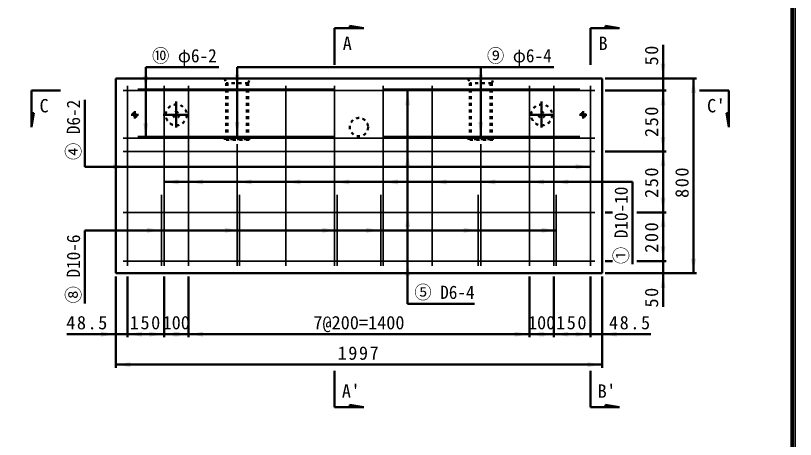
# Model space of a CAD drawing. Units: millimetres, scale not verified. Extents: x 100 to 4105, y 100 to 2870.
# Drawn here: x 2824 to 4105, y 843 to 1539 of the extents above; entities that cross this region are included whole.
import ezdxf
from ezdxf.enums import TextEntityAlignment as Align

# ---------------------------------------------------------------- set-up
doc = ezdxf.new("R2010")
doc.units = ezdxf.units.MM
doc.header["$LTSCALE"] = 5
doc.linetypes.add('USER2', pattern=[13.4, 10, -1.2, 1, -1.2])
doc.linetypes.add('USER3', pattern=[2.2, 1, -1.2])
doc.layers.add('V-nasSTD', color=7, linetype='Continuous', lineweight=50)
doc.styles.add('ＭＳ ゴシック', font='')
doc.styles.get('ＭＳ ゴシック').set_extended_font_data('MS Gothic')

msp = doc.modelspace()

# ---------------------------------------------------------------- hatches: boundary and pattern name
at = {"layer": 'V-nasSTD'}
for points in [[(3887.675, 1460.187), (3891.675, 1460.187), (3887.675, 1436.187), (3883.675, 1460.187)], [(3038.275, 1440.187), (3042.275, 1440.187), (3038.275, 1416.187), (3034.275, 1440.187)], [(3188.275, 1442.587), (3192.275, 1442.587), (3188.275, 1418.587), (3184.275, 1442.587)], [(3588.275, 1442.587), (3592.275, 1442.587), (3588.275, 1418.587), (3584.275, 1442.587)], [(3937.675, 1412.187), (3941.675, 1412.187), (3937.675, 1436.187), (3933.675, 1412.187)], [(3468.275, 1392.187), (3472.275, 1392.187), (3468.275, 1416.187), (3464.275, 1392.187)], [(3887.675, 1392.187), (3891.675, 1392.187), (3887.675, 1416.187), (3883.675, 1392.187)], [(3038.275, 1362.187), (3042.275, 1362.187), (3038.275, 1338.187), (3034.275, 1362.187)], [(3188.275, 1364.587), (3192.275, 1364.587), (3188.275, 1340.587), (3184.275, 1364.587)], [(3588.275, 1364.587), (3592.275, 1364.587), (3588.275, 1340.587), (3584.275, 1364.587)], [(3887.675, 1340.187), (3891.675, 1340.187), (3887.675, 1316.187), (3883.675, 1340.187)], [(3468.275, 1292.187), (3472.275, 1292.187), (3468.275, 1316.187), (3464.275, 1292.187)], [(3887.675, 1292.187), (3891.675, 1292.187), (3887.675, 1316.187), (3883.675, 1292.187)], [(2984.275, 1291.187), (2984.275, 1287.187), (3008.275, 1291.187), (2984.275, 1295.187)], [(3744.275, 1291.187), (3744.275, 1287.187), (3768.275, 1291.187), (3744.275, 1295.187)], [(3092.275, 1266.187), (3092.275, 1262.187), (3068.275, 1266.187), (3092.275, 1270.187)], [(3132.275, 1266.187), (3132.275, 1262.187), (3108.275, 1266.187), (3132.275, 1270.187)], [(3212.275, 1266.187), (3212.275, 1262.187), (3188.275, 1266.187), (3212.275, 1270.187)], [(3292.275, 1266.187), (3292.275, 1262.187), (3268.275, 1266.187), (3292.275, 1270.187)], [(3372.275, 1266.187), (3372.275, 1262.187), (3348.275, 1266.187), (3372.275, 1270.187)], [(3452.275, 1266.187), (3452.275, 1262.187), (3428.275, 1266.187), (3452.275, 1270.187)], [(3532.275, 1266.187), (3532.275, 1262.187), (3508.275, 1266.187), (3532.275, 1270.187)], [(3612.275, 1266.187), (3612.275, 1262.187), (3588.275, 1266.187), (3612.275, 1270.187)], [(3692.275, 1266.187), (3692.275, 1262.187), (3668.275, 1266.187), (3692.275, 1270.187)], [(3732.275, 1266.187), (3732.275, 1262.187), (3708.275, 1266.187), (3732.275, 1270.187)], [(3887.675, 1240.187), (3891.675, 1240.187), (3887.675, 1216.187), (3883.675, 1240.187)], [(3468.275, 1192.187), (3472.275, 1192.187), (3468.275, 1216.187), (3464.275, 1192.187)], [(3887.675, 1192.187), (3891.675, 1192.187), (3887.675, 1216.187), (3883.675, 1192.187)], [(3040.275, 1186.702), (3040.275, 1182.702), (3064.275, 1186.702), (3040.275, 1190.702)], [(3168.275, 1186.702), (3168.275, 1182.702), (3192.275, 1186.702), (3168.275, 1190.702)], [(3328.275, 1186.702), (3328.275, 1182.702), (3352.275, 1186.702), (3328.275, 1190.702)], [(3400.275, 1186.702), (3400.275, 1182.702), (3424.275, 1186.702), (3400.275, 1190.702)], [(3560.275, 1186.702), (3560.275, 1182.702), (3584.275, 1186.702), (3560.275, 1190.702)], [(3688.275, 1186.702), (3688.275, 1182.702), (3712.275, 1186.702), (3688.275, 1190.702)], [(3887.675, 1160.187), (3891.675, 1160.187), (3887.675, 1136.187), (3883.675, 1160.187)], [(3937.675, 1140.187), (3941.675, 1140.187), (3937.675, 1116.187), (3933.675, 1140.187)], [(3468.275, 1112.187), (3472.275, 1112.187), (3468.275, 1136.187), (3464.275, 1112.187)], [(3887.675, 1092.187), (3891.675, 1092.187), (3887.675, 1116.187), (3883.675, 1092.187)], [(2964.875, 1016.187), (2964.875, 1012.187), (2988.875, 1016.187), (2964.875, 1020.187)], [(3032.275, 1016.187), (3032.275, 1012.187), (3008.275, 1016.187), (3032.275, 1020.187)], [(3044.275, 1016.187), (3044.275, 1012.187), (3068.275, 1016.187), (3044.275, 1020.187)], [(3092.275, 1016.187), (3092.275, 1012.187), (3068.275, 1016.187), (3092.275, 1020.187)], [(3084.275, 1016.187), (3084.275, 1012.187), (3108.275, 1016.187), (3084.275, 1020.187)], [(3132.275, 1016.187), (3132.275, 1012.187), (3108.275, 1016.187), (3132.275, 1020.187)], [(3644.275, 1016.187), (3644.275, 1012.187), (3668.275, 1016.187), (3644.275, 1020.187)], [(3692.275, 1016.187), (3692.275, 1012.187), (3668.275, 1016.187), (3692.275, 1020.187)], [(3684.275, 1016.187), (3684.275, 1012.187), (3708.275, 1016.187), (3684.275, 1020.187)], [(3732.275, 1016.187), (3732.275, 1012.187), (3708.275, 1016.187), (3732.275, 1020.187)], [(3744.275, 1016.187), (3744.275, 1012.187), (3768.275, 1016.187), (3744.275, 1020.187)], [(3811.675, 1016.187), (3811.675, 1012.187), (3787.675, 1016.187), (3811.675, 1020.187)], [(3012.875, 966.187), (3012.875, 962.187), (2988.875, 966.187), (3012.875, 970.187)], [(3763.675, 966.187), (3763.675, 962.187), (3787.675, 966.187), (3763.675, 970.187)]]:
    msp.add_hatch(color=256, dxfattribs=at).paths.add_polyline_path(points)

# ---------------------------------------------------------------- linework, layer by layer
at = {"layer": 'V-nasSTD', "lineweight": 100}
msp.add_line((4100, 105), (4100, 2865), dxfattribs=at)
at = {"layer": 'V-nasSTD'}
for p, q in [((3348.275, 1458.587), (3348.275, 1518.587)), ((3373.275, 1518.587), (3348.275, 1518.587)), ((3373.275, 1518.587), (3373.275, 1522.427)), ((3373.275, 1522.427), (3396.315, 1518.587)), ((3373.275, 1518.587), (3396.315, 1518.587)), ((3768.275, 1458.587), (3768.275, 1518.587)), ((3793.275, 1518.587), (3768.275, 1518.587)), ((3793.275, 1518.587), (3793.275, 1522.427)), ((3793.275, 1522.427), (3816.315, 1518.587)), ((3793.275, 1518.587), (3816.315, 1518.587)), ((3887.675, 1436.187), (3887.675, 1491.187)), ((3038.275, 1454.587), (3038.275, 1338.187)), ((3038.275, 1454.587), (3158.275, 1454.587)), ((3188.275, 1454.587), (3188.275, 1340.587)), ((3188.275, 1454.587), (3708.275, 1454.587)), ((3588.275, 1454.587), (3588.275, 1340.587)), ((2988.875, 1436.187), (2988.875, 1116.187)), ((3787.675, 1436.187), (2988.875, 1436.187)), ((3787.675, 1116.187), (3787.675, 1436.187)), ((3792.675, 1436.187), (3942.675, 1436.187)), ((3887.675, 1436.187), (3887.675, 1416.187)), ((3937.675, 1436.187), (3937.675, 1116.187)), ((2850.427, 1379.227), (2850.427, 1416.187)), ((2898.467, 1416.187), (2850.427, 1416.187)), ((3468.275, 1066.187), (3468.275, 1416.187)), ((3792.675, 1416.187), (3892.675, 1416.187)), ((3887.675, 1416.187), (3887.675, 1316.187)), ((3947.675, 1416.187), (3995.715, 1416.187)), ((3995.715, 1379.227), (3995.715, 1416.187)), ((2938.275, 1291.187), (2938.275, 1401.187)), ((2850.427, 1379.227), (2854.267, 1379.227)), ((2854.267, 1379.227), (2850.427, 1356.187)), ((2850.427, 1379.227), (2850.427, 1356.187)), ((3995.715, 1379.227), (3991.875, 1379.227)), ((3991.875, 1379.227), (3995.715, 1356.187)), ((3995.715, 1379.227), (3995.715, 1356.187)), ((3792.675, 1316.187), (3892.675, 1316.187)), ((3887.675, 1316.187), (3887.675, 1216.187)), ((3768.275, 1291.187), (2938.275, 1291.187)), ((3837.675, 1266.187), (3068.275, 1266.187)), ((3837.675, 1134.108), (3837.675, 1266.187)), ((3837.675, 1131.187), (3837.675, 1266.187)), ((3792.675, 1216.187), (3804.675, 1216.187)), ((3844.675, 1216.187), (3892.675, 1216.187)), ((3887.675, 1216.187), (3887.675, 1136.187)), ((3712.275, 1186.702), (2938.275, 1186.702)), ((2938.275, 1066.702), (2938.275, 1186.702)), ((3792.675, 1136.187), (3804.675, 1136.187)), ((3844.675, 1136.187), (3892.675, 1136.187)), ((3887.675, 1116.187), (3887.675, 1136.187)), ((2988.875, 1116.187), (3787.675, 1116.187)), ((3792.675, 1116.187), (3942.675, 1116.187)), ((3887.675, 1116.187), (3887.675, 1061.187)), ((2988.875, 1111.187), (2988.875, 961.187)), ((3008.275, 1111.187), (3008.275, 1011.187)), ((3068.275, 1111.187), (3068.275, 1011.187)), ((3108.275, 1111.187), (3108.275, 1011.187)), ((3668.275, 1111.187), (3668.275, 1011.187)), ((3708.275, 1111.187), (3708.275, 1011.187)), ((3768.275, 1111.187), (3768.275, 1011.187)), ((3787.675, 1111.187), (3787.675, 961.187)), ((3468.275, 1066.187), (3578.275, 1066.187)), ((2908.875, 1016.187), (2988.875, 1016.187)), ((2988.875, 1016.187), (3008.275, 1016.187)), ((3008.275, 1016.187), (3068.275, 1016.187)), ((3068.275, 1016.187), (3108.275, 1016.187)), ((3108.275, 1016.187), (3668.275, 1016.187)), ((3708.275, 1016.187), (3668.275, 1016.187)), ((3768.275, 1016.187), (3708.275, 1016.187)), ((3787.675, 1016.187), (3768.275, 1016.187)), ((3867.675, 1016.187), (3787.675, 1016.187)), ((2988.875, 966.187), (3787.675, 966.187)), ((3348.275, 956.187), (3348.275, 896.187)), ((3768.275, 956.187), (3768.275, 896.187)), ((3373.275, 896.187), (3373.275, 900.027)), ((3373.275, 900.027), (3396.315, 896.187)), ((3793.275, 896.187), (3793.275, 900.027)), ((3793.275, 900.027), (3816.315, 896.187)), ((3373.275, 896.187), (3348.275, 896.187)), ((3373.275, 896.187), (3396.315, 896.187)), ((3793.275, 896.187), (3768.275, 896.187)), ((3816.315, 896.187), (3793.275, 896.187))]:
    msp.add_line(p, q, dxfattribs=at)
at = {"layer": 'V-nasSTD', "linetype": 'USER3'}
for p, q in [((3167.275, 1436.187), (3170.275, 1428.187)), ((3206.275, 1428.187), (3209.275, 1436.187)), ((3567.275, 1436.187), (3570.275, 1428.187)), ((3606.275, 1428.187), (3609.275, 1436.187)), ((3170.275, 1336.187), (3170.275, 1428.187)), ((3206.275, 1428.187), (3170.275, 1428.187)), ((3172.275, 1336.187), (3172.275, 1428.187)), ((3204.275, 1336.187), (3204.275, 1428.187)), ((3206.275, 1336.187), (3206.275, 1428.187)), ((3570.275, 1336.187), (3570.275, 1428.187)), ((3606.275, 1428.187), (3570.275, 1428.187)), ((3572.275, 1336.187), (3572.275, 1428.187)), ((3604.275, 1336.187), (3604.275, 1428.187)), ((3606.275, 1336.187), (3606.275, 1428.187)), ((3208.275, 1336.187), (3168.275, 1336.187)), ((3168.275, 1335.387), (3168.275, 1336.187)), ((3208.275, 1335.387), (3168.275, 1335.387)), ((3204.275, 1336.187), (3172.275, 1336.187)), ((3208.275, 1335.387), (3208.275, 1336.187)), ((3608.275, 1336.187), (3568.275, 1336.187)), ((3568.275, 1335.387), (3568.275, 1336.187)), ((3608.275, 1335.387), (3568.275, 1335.387)), ((3604.275, 1336.187), (3572.275, 1336.187)), ((3604.275, 1336.187), (3572.275, 1336.187)), ((3608.275, 1335.387), (3608.275, 1336.187))]:
    msp.add_line(p, q, dxfattribs=at)
at = {"layer": 'V-nasSTD', "lineweight": 35}
for p, q in [((3008.275, 1424.187), (3008.275, 1128.187)), ((3068.275, 1424.187), (3068.275, 1128.187)), ((3108.275, 1424.187), (3108.275, 1128.187)), ((3268.275, 1424.187), (3268.275, 1128.187)), ((3348.275, 1424.187), (3348.275, 1128.187)), ((3428.275, 1424.187), (3428.275, 1128.187)), ((3508.275, 1424.187), (3508.275, 1128.187)), ((3668.275, 1424.187), (3668.275, 1128.187)), ((3708.275, 1424.187), (3708.275, 1128.187)), ((3768.275, 1424.187), (3768.275, 1128.187)), ((3000.875, 1416.187), (3775.675, 1416.187)), ((3025.275, 1418.587), (3348.275, 1418.587)), ((3751.275, 1418.587), (3428.275, 1418.587)), ((3000.875, 1338.187), (3775.675, 1338.187)), ((3025.275, 1340.587), (3348.275, 1340.587)), ((3751.275, 1340.587), (3428.275, 1340.587)), ((3188.275, 1328.187), (3188.275, 1128.187)), ((3588.275, 1328.187), (3588.275, 1128.187)), ((3000.875, 1316.187), (3775.675, 1316.187)), ((3064.275, 1245.217), (3064.275, 1128.187)), ((3192.275, 1245.217), (3192.275, 1128.187)), ((3352.275, 1245.217), (3352.275, 1128.187)), ((3424.275, 1245.217), (3424.275, 1128.187)), ((3584.275, 1245.217), (3584.275, 1128.187)), ((3712.275, 1245.217), (3712.275, 1128.187)), ((3000.875, 1216.187), (3775.675, 1216.187)), ((3000.875, 1136.187), (3775.675, 1136.187))]:
    msp.add_line(p, q, dxfattribs=at)
at = {"layer": 'V-nasSTD', "linetype": 'USER2'}
for p, q in [((3088.275, 1397.987), (3088.275, 1355.587)), ((3688.275, 1397.987), (3688.275, 1355.587)), ((3014.075, 1376.187), (3026.075, 1376.187)), ((3020.075, 1370.187), (3020.075, 1382.187)), ((3067.075, 1376.187), (3109.475, 1376.187)), ((3667.075, 1376.187), (3709.475, 1376.187)), ((3750.475, 1376.187), (3762.475, 1376.187)), ((3756.475, 1370.187), (3756.475, 1382.187))]:
    msp.add_line(p, q, dxfattribs=at)
at = {"layer": 'V-nasSTD', "lineweight": 13}
msp.add_lwpolyline([(100, 100), (100, 2870), (4105, 2870), (4105, 100)], close=True, dxfattribs=at)
at = {"layer": 'V-nasSTD', "linetype": 'USER3'}
for centre, radius in [((3088.275, 1376.187), 17.2), ((3688.275, 1376.187), 17.2), ((3020.075, 1376.187), 3.8), ((3020.075, 1376.187), 2.4), ((3020.075, 1376.187), 2), ((3088.275, 1376.187), 5), ((3388.275, 1356.187), 15), ((3688.275, 1376.187), 5), ((3756.475, 1376.187), 3.8), ((3756.475, 1376.187), 2.4), ((3756.475, 1376.187), 2)]:
    msp.add_circle(centre, radius, dxfattribs=at)

# ---------------------------------------------------------------- texts
at = {"layer": 'V-nasSTD', "style": 'ＭＳ ゴシック'}
for s, p in [('A', (3369.14, 1504.763)), ('B', (3789.14, 1504.763)), ('C', (2871.292, 1402.363)), ("C'", (3974.849, 1402.363)), ('100', (3088.275, 1046.187)), ('7@200=1400', (3388.275, 1046.187)), ('100', (3688.275, 1046.187)), ("A'", (3375.164, 933.744)), ("B'", (3795.164, 933.744))]:
    msp.add_text(s, height=21.99, dxfattribs=at).set_placement(p, align=Align.TOP_CENTER)
at = {"layer": 'V-nasSTD', "style": 'ＭＳ ゴシック', "width": 0.95}
for s, p in [('⑩ φ6-2', (3101.64, 1484.395)), ('⑨ φ6-4', (3651.64, 1484.395)), ('⑤ D6-4', (3528.719, 1095.995))]:
    msp.add_text(s, height=21.85, dxfattribs=at).set_placement(p, align=Align.TOP_CENTER)
for s, p in [('④ D6-2', (2908.467, 1351.632)), ('① D10-10', (3807.867, 1194.902)), ('⑧ D10-6', (2908.467, 1123.337))]:
    msp.add_text(s, height=21.85, rotation=90, dxfattribs=at).set_placement(p, align=Align.TOP_CENTER)
at = {"layer": 'V-nasSTD', "char_height": 21.99, "attachment_point": 2, "rotation": 90, "style": 'ＭＳ ゴシック'}
for s, insert in [('\\T1.17;50', (3857.675, 1474.937)), ('\\T1.17;250', (3857.675, 1366.187)), ('\\T1.17;250', (3857.675, 1266.187)), ('\\T1.17;800', (3907.675, 1266.187)), ('\\T1.17;200', (3857.675, 1176.187)), ('\\T1.17;50', (3857.675, 1077.437))]:
    msp.add_mtext(s, dxfattribs=dict(at, insert=insert))
at = {"layer": 'V-nasSTD', "char_height": 21.99, "attachment_point": 2, "style": 'ＭＳ ゴシック'}
for s, insert in [('\\T1.17;48.5', (2942.625, 1046.187)), ('\\T1.17;150', (3038.275, 1046.187)), ('\\T1.17;150', (3738.275, 1046.187)), ('\\T1.17;48.5', (3833.925, 1046.187)), ('\\T1.17;1997', (3388.275, 996.187))]:
    msp.add_mtext(s, dxfattribs=dict(at, insert=insert))

doc.saveas('drawing.dxf')
